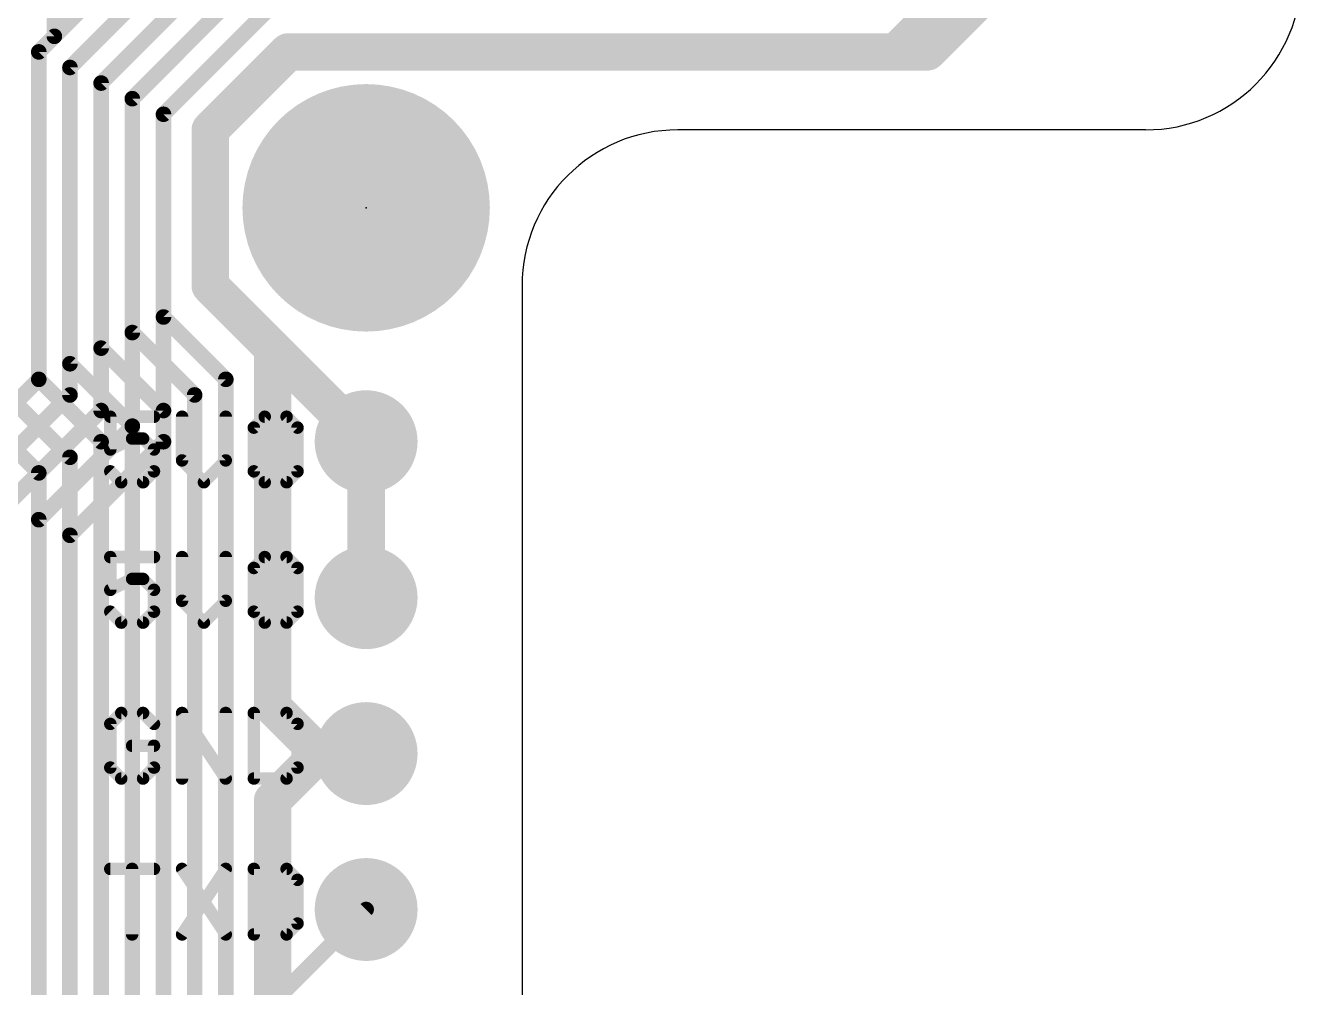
# Model space of a CAD drawing. Extents: x -20.4 to 20.4, y -21.6 to 33.
# Drawn here: x -0.47 to 20.32, y 6.35 to 22.02 of the extents above; entities that cross this region are included whole.
import ezdxf

# ---------------------------------------------------------------- set-up
doc = ezdxf.new("R2010")
doc.units = 0
for name, color, linetype in [('1', 12, 'CONTINUOUS'), ('16', 132, 'CONTINUOUS'), ('17', 110, 'CONTINUOUS'), ('20', 53, 'CONTINUOUS'), ('21', 40, 'CONTINUOUS'), ('23', 53, 'CONTINUOUS'), ('39', 12, 'CONTINUOUS'), ('40', 132, 'CONTINUOUS'), ('41', 12, 'CONTINUOUS'), ('42', 132, 'CONTINUOUS')]:
    doc.layers.add(name, color=color, linetype=linetype)

# ---------------------------------------------------------------- blocks, each defined once
blk = doc.blocks.new('ROUNDP')
at = {"const_width": 0.5}
blk.add_lwpolyline([(0, -0.25, 1), (0, 0.25, 1), (0, -0.25)], format="xyb", dxfattribs=at)

msp = doc.modelspace()

# ---------------------------------------------------------------- linework, layer by layer
at = {"layer": '1'}
for points, const_width in [([(0, 25.4), (0, 21.844)], 0.254), ([(17.018, 24.892), (13.716, 21.59)], 0.6096), ([(2.54, 23.622), (0.254, 21.336)], 0.254), ([(3.048, 23.368), (0.762, 21.082)], 0.254), ([(3.302, 22.86), (1.27, 20.828)], 0.254), ([(3.556, 22.352), (1.778, 20.574)], 0.254), ([(0, 21.844), (-0.254, 21.59)], 0.254), ([(3.81, 21.59), (2.54, 20.32)], 0.6096), ([(13.716, 21.59), (3.81, 21.59)], 0.6096), ([(-0.254, 21.59), (-0.254, 16.256)], 0.254), ([(0.254, 21.336), (0.254, 16.002)], 0.254), ([(0.762, 21.082), (0.762, 15.748)], 0.254), ([(1.27, 20.828), (1.27, 15.494)], 0.254), ([(1.778, 20.574), (1.778, 15.24)], 0.254), ([(2.54, 20.32), (2.54, 17.78)], 0.6096), ([(2.54, 17.78), (5.08, 15.24)], 0.6096), ([(-0.254, 16.256), (-1.778, 14.732)], 0.254), ([(0.254, 16.002), (-1.27, 14.478)], 0.254), ([(0.762, 15.748), (-0.762, 14.224)], 0.254), ([(1.27, 15.494), (-0.254, 13.97)], 0.254), ([(5.08, 15.24), (5.08, 12.7)], 0.6096), ([(1.778, 15.24), (0.254, 13.716)], 0.254), ([(-0.254, -1.524), (-0.254, 13.97)], 0.254), ([(0.254, 13.716), (0.254, -1.778)], 0.254), ([(1.27, 3.81), (5.08, 7.62)], 0.254)]:
    msp.add_lwpolyline(points, dxfattribs=dict(at, const_width=const_width))
for points, const_width in [([(-0.0635, 21.844, 1), (0.0635, 21.844)], 0.127), ([(0.0449, 21.7991, 1), (-0.0449, 21.8889)], 0.127), ([(3.81, 21.7424, 1), (3.81, 21.4376)], 0.3048), ([(3.9178, 21.4822, 1), (3.7022, 21.6978)], 0.3048), ([(13.6082, 21.6978, 1), (13.8238, 21.4822)], 0.3048), ([(13.716, 21.4376, 1), (13.716, 21.7424)], 0.3048), ([(-0.1905, 21.59, 1), (-0.3175, 21.59)], 0.127), ([(-0.2989, 21.6349, 1), (-0.2091, 21.5451)], 0.127), ([(0.3175, 21.336, 1), (0.1905, 21.336)], 0.127), ([(0.2091, 21.3809, 1), (0.2989, 21.2911)], 0.127), ([(0.8255, 21.082, 1), (0.6985, 21.082)], 0.127), ([(0.7171, 21.1269, 1), (0.8069, 21.0371)], 0.127), ([(1.3335, 20.828, 1), (1.2065, 20.828)], 0.127), ([(1.2251, 20.8729, 1), (1.3149, 20.7831)], 0.127), ([(1.8415, 20.574, 1), (1.7145, 20.574)], 0.127), ([(1.7331, 20.6189, 1), (1.8229, 20.5291)], 0.127), ([(2.6924, 20.32, 1), (2.3876, 20.32)], 0.3048), ([(2.4322, 20.4278, 1), (2.6478, 20.2122)], 0.3048), ([(2.6478, 17.8878, 1), (2.4322, 17.6722)], 0.3048), ([(2.3876, 17.78, 1), (2.6924, 17.78)], 0.3048), ([(-0.3175, 16.256, 1), (-0.1905, 16.256)], 0.127), ([(-0.2091, 16.2111, 1), (-0.2989, 16.3009)], 0.127), ([(0.1905, 16.002, 1), (0.3175, 16.002)], 0.127), ([(0.2989, 15.9571, 1), (0.2091, 16.0469)], 0.127), ([(0.6985, 15.748, 1), (0.8255, 15.748)], 0.127), ([(0.8069, 15.7031, 1), (0.7171, 15.7929)], 0.127), ([(1.3149, 15.4491, 1), (1.2251, 15.5389)], 0.127), ([(1.2065, 15.494, 1), (1.3335, 15.494)], 0.127), ([(5.2324, 15.24, 1), (4.9276, 15.24)], 0.3048), ([(4.9722, 15.1322, 1), (5.1878, 15.3478)], 0.3048), ([(1.7145, 15.24, 1), (1.8415, 15.24)], 0.127), ([(1.8229, 15.1951, 1), (1.7331, 15.2849)], 0.127), ([(-0.1905, 13.97, 1), (-0.3175, 13.97)], 0.127), ([(-0.2989, 14.0149, 1), (-0.2091, 13.9251)], 0.127), ([(0.3175, 13.716, 1), (0.1905, 13.716)], 0.127), ([(0.2091, 13.7609, 1), (0.2989, 13.6711)], 0.127), ([(4.9276, 12.7, 1), (5.2324, 12.7)], 0.3048), ([(5.1249, 7.5751, 1), (5.0351, 7.6649)], 0.127)]:
    msp.add_lwpolyline(points, format="xyb", dxfattribs=dict(at, const_width=const_width))
at = {"layer": '16'}
for points, const_width in [([(3.81, 24.892), (0.254, 21.336)], 0.254), ([(0.762, 21.082), (3.048, 23.368)], 0.254), ([(1.27, 23.114), (-0.254, 21.59)], 0.254), ([(1.27, 20.828), (3.302, 22.86)], 0.254), ([(14.224, 21.59), (15.24, 22.606)], 0.6096), ([(3.556, 22.352), (1.778, 20.574)], 0.254), ([(2.54, 20.32), (3.81, 21.59)], 0.6096), ([(3.81, 21.59), (14.224, 21.59)], 0.6096), ([(-0.254, 21.59), (-0.254, 16.256)], 0.254), ([(0.254, 21.336), (0.254, 16.51)], 0.254), ([(0.762, 21.082), (0.762, 16.764)], 0.254), ([(1.27, 20.828), (1.27, 17.018)], 0.254), ([(1.778, 20.574), (1.778, 17.272)], 0.254), ([(2.54, 17.78), (2.54, 20.32)], 0.6096), ([(3.556, 16.764), (2.54, 17.78)], 0.6096), ([(1.778, 17.272), (2.794, 16.256)], 0.254), ([(1.27, 17.018), (2.286, 16.002)], 0.254), ([(3.556, 10.922), (3.556, 16.764)], 0.6096), ([(0.762, 16.764), (1.778, 15.748)], 0.254), ([(0.254, 16.51), (1.27, 15.494)], 0.254), ([(-0.254, 16.256), (0.762, 15.24)], 0.254), ([(2.794, 16.256), (2.794, -1.524)], 0.254), ([(-0.762, 16.002), (0.254, 14.986)], 0.254), ([(2.286, 16.002), (2.286, -1.778)], 0.254), ([(-1.27, 15.748), (-0.254, 14.732)], 0.254), ([(1.778, 15.748), (1.778, -2.032)], 0.254), ([(1.27, 15.494), (1.27, -2.54)], 0.254), ([(0.762, 15.24), (0.762, -2.794)], 0.254), ([(0.254, 14.986), (0.254, -3.048)], 0.254), ([(-0.254, 14.732), (-0.254, -3.302)], 0.254), ([(4.318, 10.16), (3.556, 10.922)], 0.6096), ([(3.556, 9.398), (4.318, 10.16)], 0.6096), ([(4.318, 10.16), (5.08, 10.16)], 0.6096), ([(3.556, 0.254), (3.556, 9.398)], 0.6096)]:
    msp.add_lwpolyline(points, dxfattribs=dict(at, const_width=const_width))
for points, const_width in [([(3.81, 21.7424, 1), (3.81, 21.4376)], 0.3048), ([(3.9178, 21.4822, 1), (3.7022, 21.6978)], 0.3048), ([(14.1162, 21.6978, 1), (14.3318, 21.4822)], 0.3048), ([(14.224, 21.4376, 1), (14.224, 21.7424)], 0.3048), ([(-0.1905, 21.59, 1), (-0.3175, 21.59)], 0.127), ([(-0.2989, 21.6349, 1), (-0.2091, 21.5451)], 0.127), ([(0.3175, 21.336, 1), (0.1905, 21.336)], 0.127), ([(0.2091, 21.3809, 1), (0.2989, 21.2911)], 0.127), ([(0.8255, 21.082, 1), (0.6985, 21.082)], 0.127), ([(0.7171, 21.1269, 1), (0.8069, 21.0371)], 0.127), ([(1.3335, 20.828, 1), (1.2065, 20.828)], 0.127), ([(1.2251, 20.8729, 1), (1.3149, 20.7831)], 0.127), ([(1.8415, 20.574, 1), (1.7145, 20.574)], 0.127), ([(1.7331, 20.6189, 1), (1.8229, 20.5291)], 0.127), ([(2.6924, 20.32, 1), (2.3876, 20.32)], 0.3048), ([(2.4322, 20.4278, 1), (2.6478, 20.2122)], 0.3048), ([(2.6478, 17.8878, 1), (2.4322, 17.6722)], 0.3048), ([(2.3876, 17.78, 1), (2.6924, 17.78)], 0.3048), ([(1.8229, 17.3169, 1), (1.7331, 17.2271)], 0.127), ([(1.7145, 17.272, 1), (1.8415, 17.272)], 0.127), ([(1.3149, 17.0629, 1), (1.2251, 16.9731)], 0.127), ([(1.2065, 17.018, 1), (1.3335, 17.018)], 0.127), ([(3.7084, 16.764, 1), (3.4036, 16.764)], 0.3048), ([(0.8069, 16.8089, 1), (0.7171, 16.7191)], 0.127), ([(3.4482, 16.6562, 1), (3.6638, 16.8718)], 0.3048), ([(0.2989, 16.5549, 1), (0.2091, 16.4651)], 0.127), ([(0.6985, 16.764, 1), (0.8255, 16.764)], 0.127), ([(0.1905, 16.51, 1), (0.3175, 16.51)], 0.127), ([(-0.2091, 16.3009, 1), (-0.2989, 16.2111)], 0.127), ([(-0.3175, 16.256, 1), (-0.1905, 16.256)], 0.127), ([(2.8575, 16.256, 1), (2.7305, 16.256)], 0.127), ([(2.7491, 16.2111, 1), (2.8389, 16.3009)], 0.127), ([(2.3495, 16.002, 1), (2.2225, 16.002)], 0.127), ([(2.2411, 15.9571, 1), (2.3309, 16.0469)], 0.127), ([(1.8415, 15.748, 1), (1.7145, 15.748)], 0.127), ([(1.7331, 15.7031, 1), (1.8229, 15.7929)], 0.127), ([(1.3335, 15.494, 1), (1.2065, 15.494)], 0.127), ([(1.2251, 15.4491, 1), (1.3149, 15.5389)], 0.127), ([(0.8255, 15.24, 1), (0.6985, 15.24)], 0.127), ([(0.7171, 15.1951, 1), (0.8069, 15.2849)], 0.127), ([(0.3175, 14.986, 1), (0.1905, 14.986)], 0.127), ([(0.2091, 14.9411, 1), (0.2989, 15.0309)], 0.127), ([(-0.1905, 14.732, 1), (-0.3175, 14.732)], 0.127), ([(-0.2989, 14.6871, 1), (-0.2091, 14.7769)], 0.127), ([(3.6638, 11.0298, 1), (3.4482, 10.8142)], 0.3048), ([(3.4036, 10.922, 1), (3.7084, 10.922)], 0.3048), ([(4.318, 10.3124, 1), (4.318, 10.0076)], 0.3048), ([(4.4258, 10.0522, 1), (4.2102, 10.2678)], 0.3048), ([(4.2102, 10.0522, 1), (4.4258, 10.2678)], 0.3048), ([(5.08, 10.0076, 1), (5.08, 10.3124)], 0.3048), ([(3.4482, 9.5058, 1), (3.6638, 9.2902)], 0.3048), ([(3.7084, 9.398, 1), (3.4036, 9.398)], 0.3048)]:
    msp.add_lwpolyline(points, format="xyb", dxfattribs=dict(at, const_width=const_width))
at = {"layer": '20'}
for p, q in [((17.78, 20.32), (10.16, 20.32)), ((7.62, 17.78), (7.62, -19.05))]:
    msp.add_line(p, q, dxfattribs=at)
for centre, start, end in [((17.78, 22.86), 270, 0), ((10.16, 17.78), 90, 180)]:
    msp.add_arc(centre, 2.54, start, end, dxfattribs=at)
at = {"layer": '21'}
for points, const_width in [([(5.08, 17.3, 1), (5.08, 20.8, 1), (5.08, 17.3)], 0.2032), ([(0.9114, 15.6981, 1), (0.9114, 15.5965)], 0.1016), ([(0.9622, 15.6473, 1), (0.8606, 15.6473)], 0.1016), ([(1.6232, 15.5965, 1), (1.6232, 15.6981)], 0.1016), ([(2.1316, 15.6473, 1), (2.03, 15.6473)], 0.1016), ([(2.8434, 15.6473, 1), (2.7418, 15.6473)], 0.1016), ([(3.4281, 15.6981, 1), (3.4281, 15.5965)], 0.1016), ([(3.4641, 15.6114, 1), (3.3922, 15.6832)], 0.1016), ([(3.82, 15.6832, 1), (3.7481, 15.6114)], 0.1016), ([(3.7841, 15.5965, 1), (3.7841, 15.6981)], 0.1016), ([(1.2673, 15.3422, 1), (1.2673, 15.2406)], 0.1016), ([(1.29, 15.246, 1), (1.2446, 15.3368)], 0.1016), ([(1.4812, 15.3273, 1), (1.4093, 15.2555)], 0.1016), ([(1.4453, 15.2406, 1), (1.4453, 15.3422)], 0.1016), ([(3.301, 15.4694, 1), (3.1994, 15.4694)], 0.1016), ([(3.2143, 15.5053, 1), (3.2861, 15.4334)], 0.1016), ([(4.0128, 15.4694, 1), (3.9112, 15.4694)], 0.1016), ([(3.9979, 15.4334, 1), (3.9261, 15.5053)], 0.1016), ([(3.9261, 15.4334, 1), (3.9979, 15.5053)], 0.1016), ([(0.8887, 15.1589, 1), (0.9341, 15.068)], 0.1016), ([(1.674, 15.1135, 1), (1.5724, 15.1135)], 0.1016), ([(1.5873, 15.0775, 1), (1.6591, 15.1494)], 0.1016), ([(0.8606, 15.1135, 1), (0.9622, 15.1135)], 0.1016), ([(2.1167, 14.9714, 1), (2.0449, 14.8996)], 0.1016), ([(2.03, 14.9355, 1), (2.1316, 14.9355)], 0.1016), ([(2.7418, 14.9355, 1), (2.8434, 14.9355)], 0.1016), ([(2.8285, 14.8996, 1), (2.7567, 14.9714)], 0.1016), ([(0.9473, 14.7935, 1), (0.8755, 14.7216)], 0.1016), ([(1.5724, 14.7576, 1), (1.674, 14.7576)], 0.1016), ([(1.6591, 14.7216, 1), (1.5873, 14.7935)], 0.1016), ([(3.2861, 14.7935, 1), (3.2143, 14.7216)], 0.1016), ([(3.2143, 14.7935, 1), (3.2861, 14.7216)], 0.1016), ([(3.1994, 14.7576, 1), (3.301, 14.7576)], 0.1016), ([(3.9112, 14.7576, 1), (4.0128, 14.7576)], 0.1016), ([(3.9979, 14.7216, 1), (3.9261, 14.7935)], 0.1016), ([(1.0894, 14.6304, 1), (1.0894, 14.5288)], 0.1016), ([(1.0534, 14.5437, 1), (1.1253, 14.6155)], 0.1016), ([(1.4093, 14.6155, 1), (1.4812, 14.5437)], 0.1016), ([(1.4453, 14.5288, 1), (1.4453, 14.6304)], 0.1016), ([(2.4008, 14.6155, 1), (2.4726, 14.5437)], 0.1016), ([(2.4008, 14.5437, 1), (2.4726, 14.6155)], 0.1016), ([(3.4281, 14.6304, 1), (3.4281, 14.5288)], 0.1016), ([(3.3922, 14.5437, 1), (3.4641, 14.6155)], 0.1016), ([(3.7481, 14.6155, 1), (3.82, 14.5437)], 0.1016), ([(3.7841, 14.5288, 1), (3.7841, 14.6304)], 0.1016), ([(0.9114, 13.4121, 1), (0.9114, 13.3105)], 0.1016), ([(0.9622, 13.3613, 1), (0.8606, 13.3613)], 0.1016), ([(1.6232, 13.3105, 1), (1.6232, 13.4121)], 0.1016), ([(2.1316, 13.3613, 1), (2.03, 13.3613)], 0.1016), ([(2.8434, 13.3613, 1), (2.7418, 13.3613)], 0.1016), ([(3.4281, 13.4121, 1), (3.4281, 13.3105)], 0.1016), ([(3.4641, 13.3254, 1), (3.3922, 13.3972)], 0.1016), ([(3.82, 13.3972, 1), (3.7481, 13.3254)], 0.1016), ([(3.7841, 13.3105, 1), (3.7841, 13.4121)], 0.1016), ([(1.2673, 13.0562, 1), (1.2673, 12.9546)], 0.1016), ([(1.29, 12.96, 1), (1.2446, 13.0508)], 0.1016), ([(1.4812, 13.0413, 1), (1.4093, 12.9695)], 0.1016), ([(1.4453, 12.9546, 1), (1.4453, 13.0562)], 0.1016), ([(3.301, 13.1834, 1), (3.1994, 13.1834)], 0.1016), ([(3.2143, 13.2193, 1), (3.2861, 13.1474)], 0.1016), ([(4.0128, 13.1834, 1), (3.9112, 13.1834)], 0.1016), ([(3.9979, 13.1474, 1), (3.9261, 13.2193)], 0.1016), ([(3.9261, 13.1474, 1), (3.9979, 13.2193)], 0.1016), ([(0.8887, 12.8729, 1), (0.9341, 12.782)], 0.1016), ([(1.674, 12.8275, 1), (1.5724, 12.8275)], 0.1016), ([(1.5873, 12.7915, 1), (1.6591, 12.8634)], 0.1016), ([(0.8606, 12.8275, 1), (0.9622, 12.8275)], 0.1016), ([(2.1167, 12.6854, 1), (2.0449, 12.6136)], 0.1016), ([(2.03, 12.6495, 1), (2.1316, 12.6495)], 0.1016), ([(2.7418, 12.6495, 1), (2.8434, 12.6495)], 0.1016), ([(2.8285, 12.6136, 1), (2.7567, 12.6854)], 0.1016), ([(0.9473, 12.5075, 1), (0.8755, 12.4356)], 0.1016), ([(1.5724, 12.4716, 1), (1.674, 12.4716)], 0.1016), ([(1.6591, 12.4356, 1), (1.5873, 12.5075)], 0.1016), ([(3.2861, 12.5075, 1), (3.2143, 12.4356)], 0.1016), ([(3.2143, 12.5075, 1), (3.2861, 12.4356)], 0.1016), ([(3.1994, 12.4716, 1), (3.301, 12.4716)], 0.1016), ([(3.9112, 12.4716, 1), (4.0128, 12.4716)], 0.1016), ([(3.9979, 12.4356, 1), (3.9261, 12.5075)], 0.1016), ([(1.0894, 12.3444, 1), (1.0894, 12.2428)], 0.1016), ([(1.0534, 12.2577, 1), (1.1253, 12.3295)], 0.1016), ([(1.4093, 12.3295, 1), (1.4812, 12.2577)], 0.1016), ([(1.4453, 12.2428, 1), (1.4453, 12.3444)], 0.1016), ([(2.4008, 12.3295, 1), (2.4726, 12.2577)], 0.1016), ([(2.4008, 12.2577, 1), (2.4726, 12.3295)], 0.1016), ([(3.4281, 12.3444, 1), (3.4281, 12.2428)], 0.1016), ([(3.3922, 12.2577, 1), (3.4641, 12.3295)], 0.1016), ([(3.7481, 12.3295, 1), (3.82, 12.2577)], 0.1016), ([(3.7841, 12.2428, 1), (3.7841, 12.3444)], 0.1016), ([(1.0894, 10.8721, 1), (1.0894, 10.7705)], 0.1016), ([(1.1253, 10.7854, 1), (1.0534, 10.8572)], 0.1016), ([(1.4812, 10.8572, 1), (1.4093, 10.7854)], 0.1016), ([(1.4453, 10.7705, 1), (1.4453, 10.8721)], 0.1016), ([(2.1316, 10.8213, 1), (2.03, 10.8213)], 0.1016), ([(2.1231, 10.8495, 1), (2.0385, 10.7931)], 0.1016), ([(2.8434, 10.8213, 1), (2.7418, 10.8213)], 0.1016), ([(3.301, 10.8213, 1), (3.1994, 10.8213)], 0.1016), ([(3.2502, 10.8721, 1), (3.2502, 10.7705)], 0.1016), ([(3.82, 10.8572, 1), (3.7481, 10.7854)], 0.1016), ([(3.7841, 10.7705, 1), (3.7841, 10.8721)], 0.1016), ([(0.9622, 10.6434, 1), (0.8606, 10.6434)], 0.1016), ([(0.8755, 10.6793, 1), (0.9473, 10.6074)], 0.1016), ([(1.5873, 10.6074, 1), (1.6591, 10.6793)], 0.1016), ([(4.0128, 10.6434, 1), (3.9112, 10.6434)], 0.1016), ([(3.9261, 10.6074, 1), (3.9979, 10.6793)], 0.1016), ([(1.2673, 10.3383, 1), (1.2673, 10.2367)], 0.1016), ([(1.674, 10.2875, 1), (1.5724, 10.2875)], 0.1016), ([(1.6232, 10.2367, 1), (1.6232, 10.3383)], 0.1016), ([(0.9473, 9.9675, 1), (0.8755, 9.8956)], 0.1016), ([(0.8606, 9.9315, 1), (0.9622, 9.9315)], 0.1016), ([(1.5724, 9.9315, 1), (1.674, 9.9315)], 0.1016), ([(1.6591, 9.8956, 1), (1.5873, 9.9675)], 0.1016), ([(3.9112, 9.9315, 1), (4.0128, 9.9315)], 0.1016), ([(3.9979, 9.8956, 1), (3.9261, 9.9675)], 0.1016), ([(1.0894, 9.8044, 1), (1.0894, 9.7028)], 0.1016), ([(1.0534, 9.7177, 1), (1.1253, 9.7895)], 0.1016), ([(1.4093, 9.7895, 1), (1.4812, 9.7177)], 0.1016), ([(1.4453, 9.7028, 1), (1.4453, 9.8044)], 0.1016), ([(2.03, 9.7536, 1), (2.1316, 9.7536)], 0.1016), ([(2.7418, 9.7536, 1), (2.8434, 9.7536)], 0.1016), ([(2.7503, 9.7254, 1), (2.8349, 9.7818)], 0.1016), ([(3.2502, 9.8044, 1), (3.2502, 9.7028)], 0.1016), ([(3.1994, 9.7536, 1), (3.301, 9.7536)], 0.1016), ([(3.7481, 9.7895, 1), (3.82, 9.7177)], 0.1016), ([(3.7841, 9.7028, 1), (3.7841, 9.8044)], 0.1016), ([(0.9114, 8.3321, 1), (0.9114, 8.2305)], 0.1016), ([(1.3181, 8.2813, 1), (1.2165, 8.2813)], 0.1016), ([(1.6232, 8.2305, 1), (1.6232, 8.3321)], 0.1016), ([(2.1231, 8.3095, 1), (2.0385, 8.2531)], 0.1016), ([(2.8349, 8.2531, 1), (2.7503, 8.3095)], 0.1016), ([(3.301, 8.2813, 1), (3.1994, 8.2813)], 0.1016), ([(3.2502, 8.3321, 1), (3.2502, 8.2305)], 0.1016), ([(3.82, 8.3172, 1), (3.7481, 8.2454)], 0.1016), ([(3.7841, 8.2305, 1), (3.7841, 8.3321)], 0.1016), ([(4.0128, 8.1034, 1), (3.9112, 8.1034)], 0.1016), ([(3.9261, 8.0674, 1), (3.9979, 8.1393)], 0.1016), ([(3.9979, 7.3556, 1), (3.9261, 7.4275)], 0.1016), ([(2.0385, 7.2418, 1), (2.1231, 7.1854)], 0.1016), ([(2.7503, 7.1854, 1), (2.8349, 7.2418)], 0.1016), ([(3.2502, 7.2644, 1), (3.2502, 7.1628)], 0.1016), ([(3.7481, 7.2495, 1), (3.82, 7.1777)], 0.1016), ([(3.7841, 7.1628, 1), (3.7841, 7.2644)], 0.1016), ([(3.9112, 7.3916, 1), (4.0128, 7.3916)], 0.1016), ([(1.2165, 7.2136, 1), (1.3181, 7.2136)], 0.1016), ([(3.1994, 7.2136, 1), (3.301, 7.2136)], 0.1016)]:
    msp.add_lwpolyline(points, format="xyb", dxfattribs=dict(at, const_width=const_width))
at = {"layer": '21', "const_width": 0.2032}
for points in [[(1.6232, 15.6473), (0.9114, 15.6473)], [(0.9114, 15.6473), (0.9114, 15.1135)], [(2.0808, 15.6473), (2.0808, 14.9355)], [(2.7926, 14.9355), (2.7926, 15.6473)], [(3.2502, 15.4694), (3.4281, 15.6473)], [(3.4281, 15.6473), (3.7841, 15.6473)], [(3.7841, 15.6473), (3.962, 15.4694)], [(0.9114, 15.1135), (1.2673, 15.2914)], [(1.2673, 15.2914), (1.4453, 15.2914)], [(1.4453, 15.2914), (1.6232, 15.1135)], [(3.2502, 14.7576), (3.2502, 15.4694)], [(3.2502, 14.7576), (3.962, 15.4694)], [(3.962, 15.4694), (3.962, 14.7576)], [(1.6232, 15.1135), (1.6232, 14.7576)], [(2.0808, 14.9355), (2.4367, 14.5796)], [(2.4367, 14.5796), (2.7926, 14.9355)], [(1.0894, 14.5796), (0.9114, 14.7576)], [(1.6232, 14.7576), (1.4453, 14.5796)], [(3.4281, 14.5796), (3.2502, 14.7576)], [(3.962, 14.7576), (3.7841, 14.5796)], [(1.4453, 14.5796), (1.0894, 14.5796)], [(3.7841, 14.5796), (3.4281, 14.5796)], [(1.6232, 13.3613), (0.9114, 13.3613)], [(0.9114, 13.3613), (0.9114, 12.8275)], [(2.0808, 13.3613), (2.0808, 12.6495)], [(2.7926, 12.6495), (2.7926, 13.3613)], [(3.2502, 13.1834), (3.4281, 13.3613)], [(3.4281, 13.3613), (3.7841, 13.3613)], [(3.7841, 13.3613), (3.962, 13.1834)], [(0.9114, 12.8275), (1.2673, 13.0054)], [(1.2673, 13.0054), (1.4453, 13.0054)], [(1.4453, 13.0054), (1.6232, 12.8275)], [(3.2502, 12.4716), (3.2502, 13.1834)], [(3.2502, 12.4716), (3.962, 13.1834)], [(3.962, 13.1834), (3.962, 12.4716)], [(1.6232, 12.8275), (1.6232, 12.4716)], [(2.0808, 12.6495), (2.4367, 12.2936)], [(2.4367, 12.2936), (2.7926, 12.6495)], [(1.0894, 12.2936), (0.9114, 12.4716)], [(1.6232, 12.4716), (1.4453, 12.2936)], [(3.4281, 12.2936), (3.2502, 12.4716)], [(3.962, 12.4716), (3.7841, 12.2936)], [(1.4453, 12.2936), (1.0894, 12.2936)], [(3.7841, 12.2936), (3.4281, 12.2936)], [(1.0894, 10.8213), (0.9114, 10.6434)], [(1.4453, 10.8213), (1.0894, 10.8213)], [(1.6232, 10.6434), (1.4453, 10.8213)], [(2.0808, 9.7536), (2.0808, 10.8213)], [(2.0808, 10.8213), (2.7926, 9.7536)], [(2.7926, 9.7536), (2.7926, 10.8213)], [(3.2502, 10.8213), (3.2502, 9.7536)], [(3.7841, 10.8213), (3.2502, 10.8213)], [(3.962, 10.6434), (3.7841, 10.8213)], [(0.9114, 10.6434), (0.9114, 9.9315)], [(3.962, 9.9315), (3.962, 10.6434)], [(1.6232, 10.2875), (1.2673, 10.2875)], [(1.6232, 9.9315), (1.6232, 10.2875)], [(0.9114, 9.9315), (1.0894, 9.7536)], [(1.4453, 9.7536), (1.6232, 9.9315)], [(3.7841, 9.7536), (3.962, 9.9315)], [(1.0894, 9.7536), (1.4453, 9.7536)], [(3.2502, 9.7536), (3.7841, 9.7536)], [(0.9114, 8.2813), (1.6232, 8.2813)], [(1.2673, 7.2136), (1.2673, 8.2813)], [(2.0808, 8.2813), (2.7926, 7.2136)], [(2.7926, 8.2813), (2.0808, 7.2136)], [(3.2502, 8.2813), (3.2502, 7.2136)], [(3.7841, 8.2813), (3.2502, 8.2813)], [(3.962, 8.1034), (3.7841, 8.2813)], [(3.962, 7.3916), (3.962, 8.1034)], [(3.7841, 7.2136), (3.962, 7.3916)], [(3.2502, 7.2136), (3.7841, 7.2136)]]:
    msp.add_lwpolyline(points, dxfattribs=at)
at = {"layer": '23'}
msp.add_point((5.08, 19.05), dxfattribs=at)
at = {"layer": '39', "const_width": 2.032}
msp.add_lwpolyline([(5.08, 18.05, 1), (5.08, 20.05, 1), (5.08, 18.05)], format="xyb", dxfattribs=at)
at = {"layer": '40', "const_width": 2.032}
msp.add_lwpolyline([(5.08, 18.05, 1), (5.08, 20.05, 1), (5.08, 18.05)], format="xyb", dxfattribs=at)
at = {"layer": '41', "const_width": 2.032}
msp.add_lwpolyline([(5.08, 18.05, 1), (5.08, 20.05, 1), (5.08, 18.05)], format="xyb", dxfattribs=at)
at = {"layer": '42', "const_width": 2.032}
msp.add_lwpolyline([(5.08, 18.05, 1), (5.08, 20.05, 1), (5.08, 18.05)], format="xyb", dxfattribs=at)

# ---------------------------------------------------------------- block references
at = {"layer": '17'}
for p, xscale, yscale in [((5.08, 19.05), 3.2, 3.2), ((5.08, 19.05), 3.2, 3.2), ((5.08, 15.24), 1.6764, 1.6764), ((5.08, 15.24), 1.6764, 1.6764), ((5.08, 12.7), 1.6764, 1.6764), ((5.08, 12.7), 1.6764, 1.6764), ((5.08, 10.16), 1.6764, 1.6764), ((5.08, 10.16), 1.6764, 1.6764), ((5.08, 7.62), 1.6764, 1.6764), ((5.08, 7.62), 1.6764, 1.6764)]:
    msp.add_blockref('ROUNDP', p, dxfattribs=dict(at, xscale=xscale, yscale=yscale))

doc.saveas('drawing.dxf')
